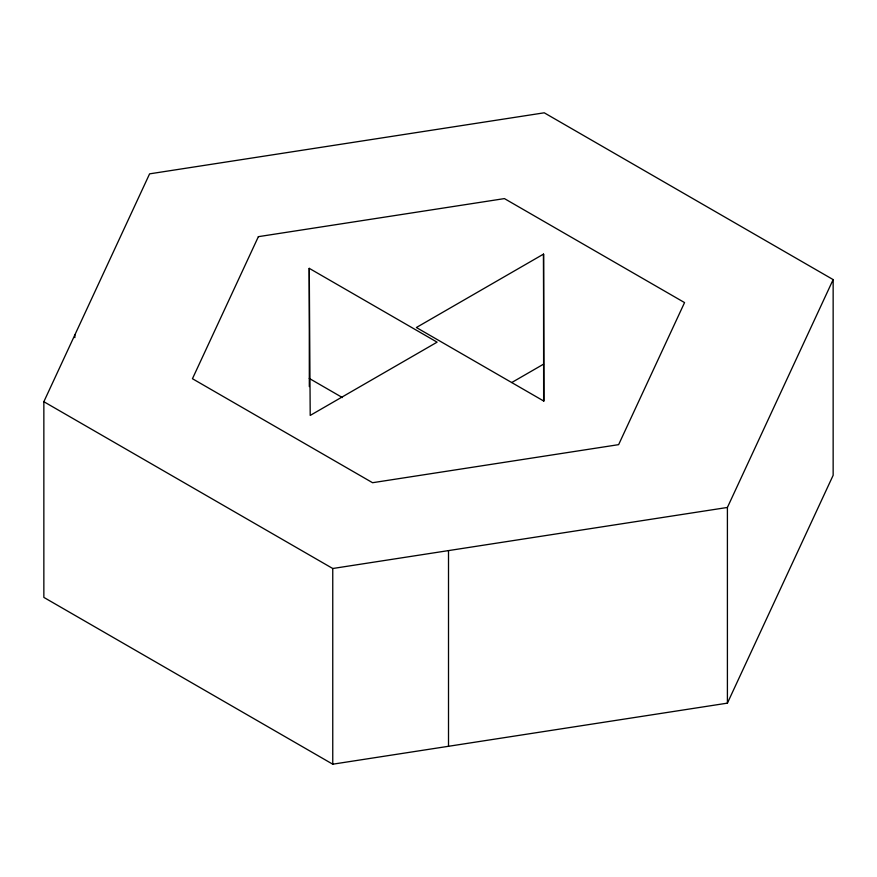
<?xml version="1.0" encoding="UTF-8"?>
<svg xmlns="http://www.w3.org/2000/svg" width="877" height="877" viewBox="0 0 877 877"><rect width="100%" height="100%" fill="white"/><g stroke="black" fill="none" stroke-linecap="round" stroke-linejoin="round"><path stroke-width="1.32" d="M43.85 401.71L149.594 173.854L544.244 112.804L833.15 279.599L833.15 475.29L727.406 703.146L332.756 764.196L43.85 597.401L43.85 401.71L332.756 568.504L727.406 507.454L833.15 279.599M543.543 254.1L416.378 327.516L543.948 401.162L543.543 254.1L543.641 400.942M511.751 382.525L543.543 364.174M309.263 268.351L437.097 342.162L310.206 415.424L309.263 268.351L309.318 386.604M309.263 378.425L342.414 397.566M727.406 507.454L727.406 703.146M448.509 550.603L448.509 746.283M332.756 568.504L332.756 764.196M74.863 334.882L74.863 337.612M258.375 236.669L192.447 378.721L372.572 482.712L618.625 444.65L684.553 302.587L504.428 198.597L258.375 236.669"/></g></svg>
